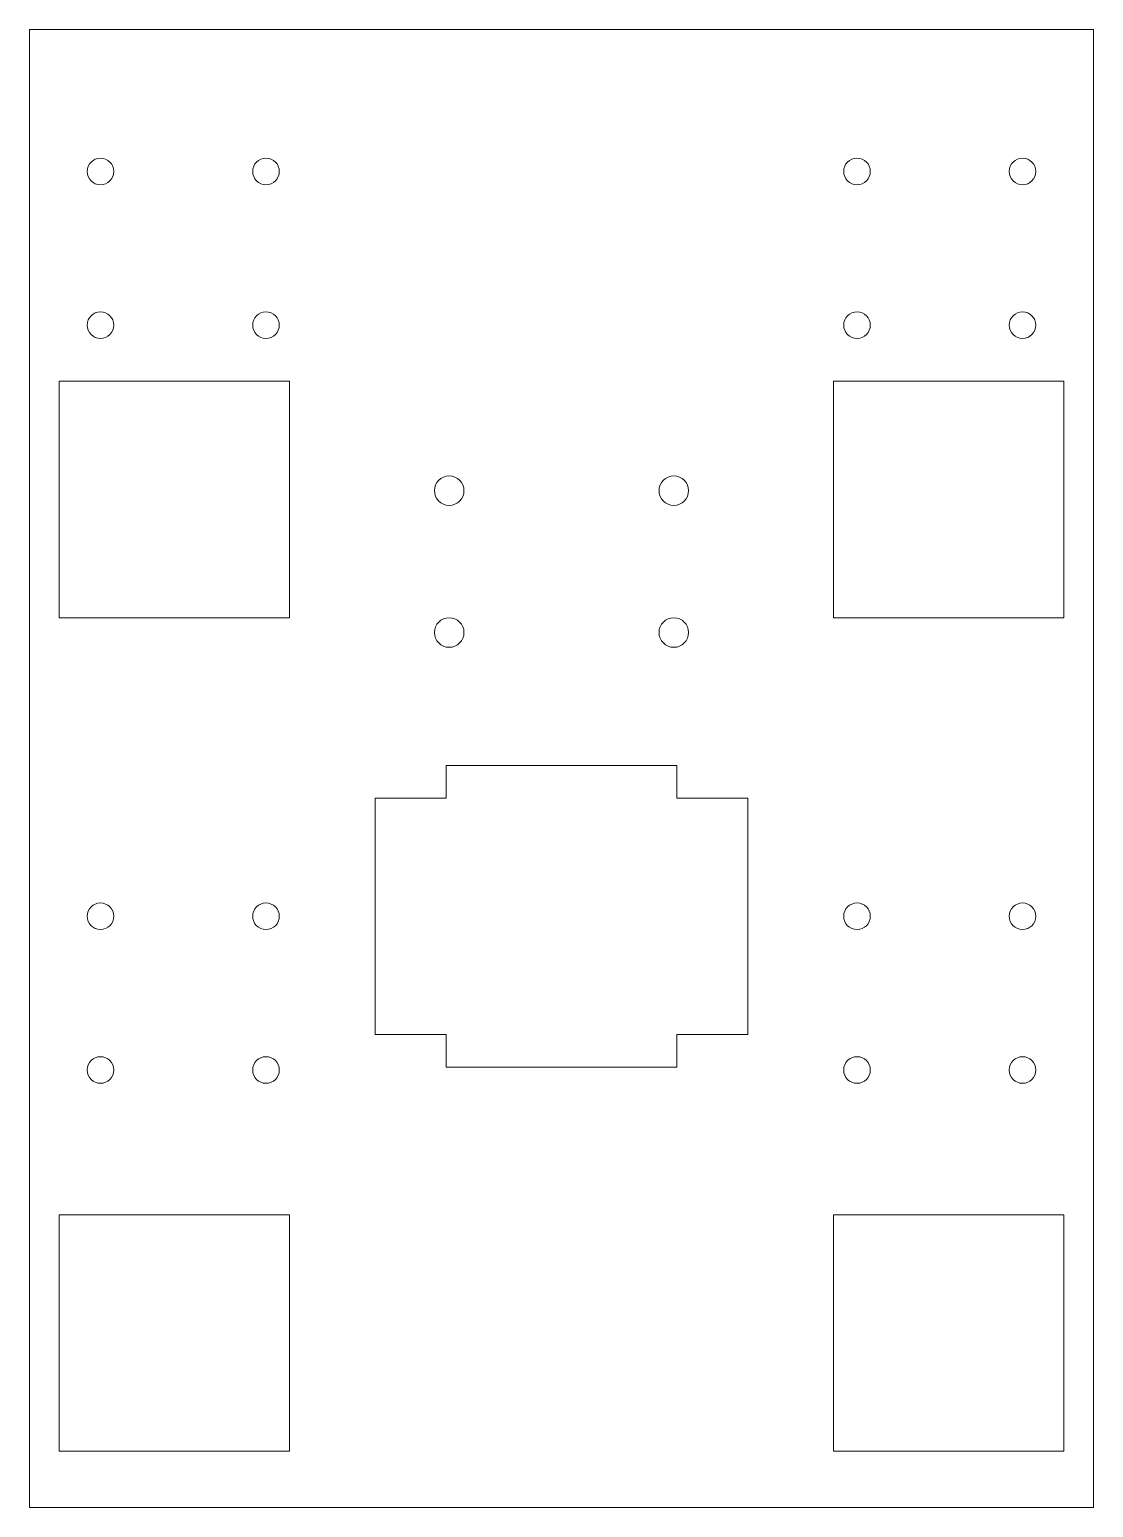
# Model space of a CAD drawing. Header units: millimetres. Extents: x 0 to 180, y 0 to 250.
import ezdxf

# ---------------------------------------------------------------- set-up
doc = ezdxf.new("R2010")
doc.units = ezdxf.units.MM

msp = doc.modelspace()

# ---------------------------------------------------------------- linework, layer by layer
at = {"color": 7, "linetype": 'Continuous', "lineweight": 15}
for p, q in [((180, 250), (0, 250)), ((0, 250), (0, 0)), ((180, 0), (180, 250)), ((5, 150.5), (5, 190.5)), ((5, 190.5), (44, 190.5)), ((44, 190.5), (44, 150.5)), ((136, 190.5), (175, 190.5)), ((136, 150.5), (136, 190.5)), ((175, 190.5), (175, 150.5)), ((44, 150.5), (5, 150.5)), ((175, 150.5), (136, 150.5)), ((70.5, 120), (70.5, 125.5)), ((70.5, 125.5), (109.5, 125.5)), ((109.5, 125.5), (109.5, 120)), ((58.5, 120), (70.5, 120)), ((58.5, 80), (58.5, 120)), ((109.5, 120), (121.5, 120)), ((121.5, 120), (121.5, 80)), ((70.5, 80), (58.5, 80)), ((70.5, 74.5), (70.5, 80)), ((121.5, 80), (109.5, 80)), ((109.5, 80), (109.5, 74.5)), ((109.5, 74.5), (70.5, 74.5)), ((5, 49.5), (44, 49.5)), ((5, 9.5), (5, 49.5)), ((44, 49.5), (44, 9.5)), ((136, 9.5), (136, 49.5)), ((136, 49.5), (175, 49.5)), ((175, 49.5), (175, 9.5)), ((44, 9.5), (5, 9.5)), ((175, 9.5), (136, 9.5)), ((0, 0), (180, 0))]:
    msp.add_line(p, q, dxfattribs=at)
for centre, radius in [((12, 226), 2.25), ((40, 226), 2.25), ((140, 226), 2.25), ((168, 226), 2.25), ((12, 200), 2.25), ((40, 200), 2.25), ((140, 200), 2.25), ((168, 200), 2.25), ((71, 172), 2.5), ((109, 172), 2.5), ((71, 148), 2.5), ((109, 148), 2.5), ((12, 100), 2.25), ((40, 100), 2.25), ((140, 100), 2.25), ((168, 100), 2.25), ((12, 74), 2.25), ((40, 74), 2.25), ((140, 74), 2.25), ((168, 74), 2.25)]:
    msp.add_circle(centre, radius, dxfattribs=at)

doc.saveas('drawing.dxf')
